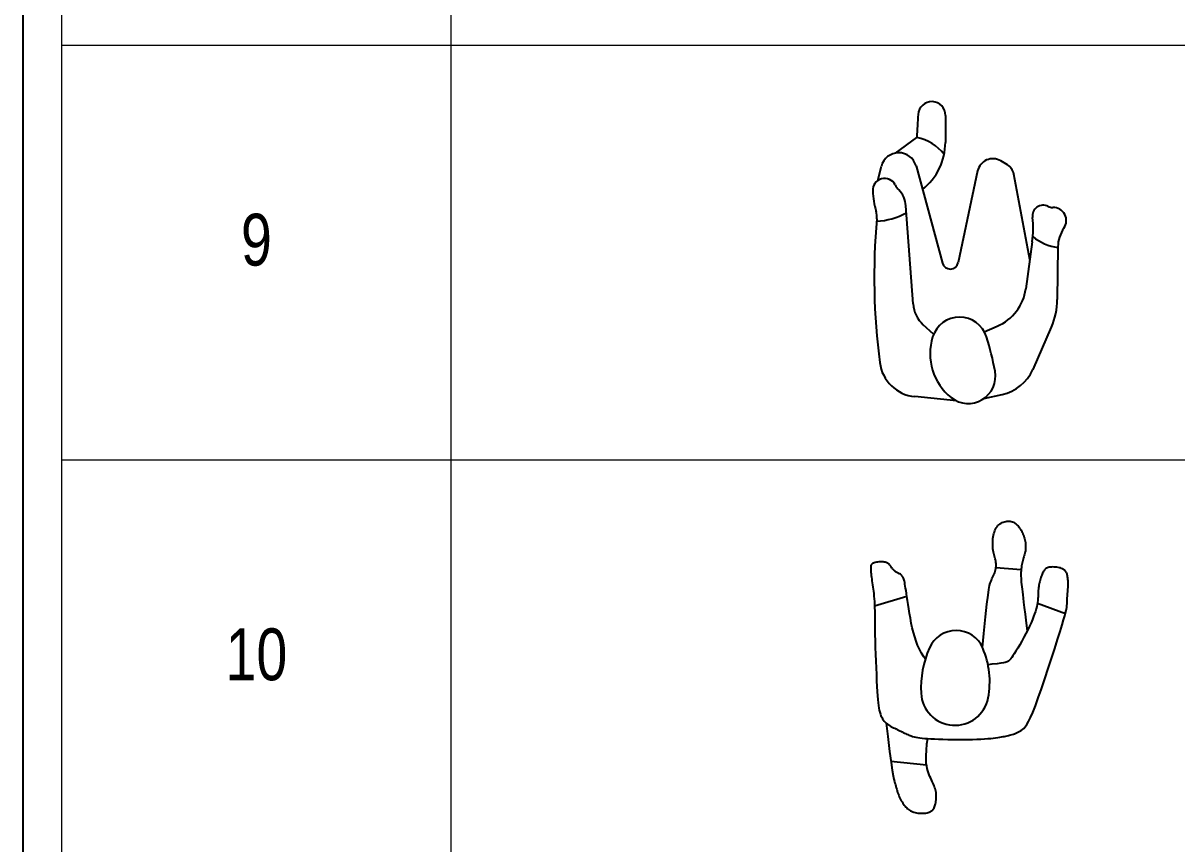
# Model space of a CAD drawing. Header units: millimetres. Extents: x 21129 to 2803301, y -510327 to 166837.
# Drawn here: x 238448 to 242898, y -193073 to -189906 of the extents above; entities that cross this region are included whole.
import ezdxf
from ezdxf.enums import TextEntityAlignment as Align

# ---------------------------------------------------------------- set-up
doc = ezdxf.new("R2010")
doc.units = ezdxf.units.MM
doc.layers.add('....03_TNT_A_THIN', color=251, linetype='Continuous', lineweight=13, transparency=0.5)
doc.layers.add('....10_TNT_A_COTE', color=14, linetype='Continuous')
doc.layers.add('....20_TNT_N_TEXT', color=9, linetype='Continuous')
doc.layers.add('....12_TNT_F_FURNITURE', color=27, linetype='Continuous', transparency=0.5)
doc.styles.add('.TNT_A_TXT_3_NOTE', font='uromans.shx', dxfattribs={"width": 0.8})

# ---------------------------------------------------------------- blocks, each defined once
blk = doc.blocks.new('.TNT_Z_F-FUR-PEO-67')
at = {"color": 27}
for p, q in [((-87.5275, 1111.6676), (-87.9975, 1007.1401)), ((-280.85, 966.2826), (-198.385, 1026.8951)), ((150.865, 921.0376), (125.7525, 936.0776)), ((-348.7, 860.4251), (-335.0125, 915.1626)), ((-201.3275, 916.5401), (-99.4, 541.8951)), ((36.3975, 897.1201), (-38.55, 543.6201)), ((237.7725, 556.0026), (175.75, 885.3376)), ((-212.8125, 384.8451), (-240.39, 762.8401)), ((247.0525, 623.6201), (222.25, 442.8876)), ((345.7875, 604.7576), (343.3975, 400.8776)), ((-133.505, 266.9551), (-173.535, 303.6751)), ((62.01, 276.9226), (111.5175, 297.9776)), ((320.54, 294.9401), (248.7375, 131.2026)), ((-44.585, 9.9126), (-206.195, 26.4176)), ((60.5425, 19.1626), (131.14, 34.7076))]:
    blk.add_line(p, q, dxfattribs=at)
for centre, radius, start, end in [((-140.37, 1111.9051), 52.8443, 359.74235, 175.904), ((3565.2, 846.5501), 3767.9025, 175.904, 177.2566), ((-234.075, 852.1276), 178.3736, 37.6401, 78.4577), ((-320.08, 1008.1851), 232.0873, 308.17874, 359.74235), ((-267.99, 898.4051), 69.0859, 15.2198, 165.9617), ((94.985, 884.6976), 59.8885, 59.0846, 168.0295), ((123.605, 875.5151), 53.0594, 10.6656, 59.0846), ((-322.5875, 822.5651), 45.9915, 27.2159, 183.481), ((0.1475, 842.1951), 369.325, 183.481, 195.8265), ((-210.595, 880.1601), 79.9413, 207.216, 224.0771), ((-339.2025, 755.6301), 99.0773, 4.17282, 44.0771), ((289.5475, 722.8201), 42.081, 63.6513, 186.933), ((325.255, 794.9151), 38.3718, 243.6514, 271.527498), ((327.6325, 705.7901), 50.7861, 324.67965, 91.5275), ((2190.515, 487.2276), 2552.955, 174.9332, 187.4184), ((-431.8525, 719.7376), 79.7001, 354.93316, 15.8265), ((-368.1525, 975.6126), 272.86, 273.121767, 298.39356), ((-116.2725, 673.4751), 366.728, 352.18697, 6.933), ((472.3075, 603.2751), 126.5284, 144.6796, 179.3282), ((375.335, 800.5801), 201.2163, 231.1992, 261.5452), ((-69.185, 550.1151), 31.3141, 195.2198, 348.02954), ((39.2025, 468.0051), 184.7655, 293.04101, 352.18697), ((71.7, 404.0651), 271.717, 336.3214, 359.32817), ((-90.92, 393.7376), 122.2151, 184.1728, 227.4697), ((-33.3125, 224.1801), 108.9405, 17.462, 162.5295), ((68.805, 192.0401), 215.998, 162.5295, 231.6066), ((-983.8325, -74.8224), 1105.3782, 10.3698, 17.462), ((-190.8, 177.1726), 151.5395, 187.4184, 264.1692), ((0, 105.2101), 105.2101, 231.6066, 10.3698), ((95.0475, 198.5976), 167.8169, 282.418, 336.3214)]:
    blk.add_arc(centre, radius, start, end, dxfattribs=at)
blk = doc.blocks.new('*U359')
at = {"color": 27}
for p, q in [((162.7, 1108.9), (166, 1113.1)), ((166, 1113.1), (169.7, 1116.7)), ((169.7, 1116.7), (173.7, 1119.9)), ((173.7, 1119.9), (177.9, 1122.6)), ((177.9, 1122.6), (182.2, 1124.9)), ((182.2, 1124.9), (186.7, 1126.7)), ((186.7, 1126.7), (191.3, 1128.2)), ((191.3, 1128.2), (195.9, 1129.2)), ((195.9, 1129.2), (200.4, 1129.9)), ((200.4, 1129.9), (204.8, 1130.2)), ((204.8, 1130.2), (209.2, 1130.1)), ((209.2, 1130.1), (213.4, 1129.7)), ((213.4, 1129.7), (217.6, 1128.9)), ((217.6, 1128.9), (221.7, 1127.6)), ((221.7, 1127.6), (225.6, 1126)), ((225.6, 1126), (229.4, 1124)), ((229.4, 1124), (233.1, 1121.5)), ((233.1, 1121.5), (236.7, 1118.6)), ((236.7, 1118.6), (240.2, 1115.4)), ((240.2, 1115.4), (243.5, 1111.8)), ((146.9, 1063), (147.9, 1069.7)), ((147.9, 1069.7), (149.1, 1076.1)), ((149.1, 1076.1), (150.6, 1082.4)), ((150.6, 1082.4), (152.4, 1088.3)), ((152.4, 1088.3), (154.5, 1094)), ((154.5, 1094), (156.9, 1099.4)), ((156.9, 1099.4), (159.6, 1104.4)), ((159.6, 1104.4), (162.7, 1108.9)), ((243.5, 1111.8), (246.7, 1107.9)), ((246.7, 1107.9), (249.7, 1103.8)), ((249.7, 1103.8), (252.5, 1099.6)), ((252.5, 1099.6), (255.2, 1095.2)), ((255.2, 1095.2), (257.8, 1090.7)), ((257.8, 1090.7), (260.1, 1086.2)), ((260.1, 1086.2), (262.3, 1081.6)), ((262.3, 1081.6), (264.2, 1077)), ((264.2, 1077), (266, 1072.4)), ((266, 1072.4), (267.5, 1067.6)), ((145.7, 1042.6), (145.8, 1049.4)), ((145.8, 1035.9), (145.7, 1042.6)), ((145.8, 1049.4), (146.2, 1056.3)), ((146.1, 1029.3), (145.8, 1035.9)), ((146.7, 1023), (146.1, 1029.3)), ((146.2, 1056.3), (146.9, 1063)), ((267.5, 1067.6), (268.9, 1062.8)), ((268.9, 1062.8), (270.1, 1057.9)), ((270.1, 1057.9), (271, 1052.8)), ((271, 1052.8), (271.8, 1047.7)), ((271.8, 1047.7), (272.3, 1042.4)), ((272.3, 1042.4), (272.6, 1037.1)), ((272.6, 1026.6), (272.3, 1021.4)), ((272.6, 1037.1), (272.7, 1031.8)), ((272.7, 1031.8), (272.6, 1026.6)), ((147.6, 1016.8), (146.7, 1023)), ((148.6, 1011.1), (147.6, 1016.8)), ((149.9, 1005.5), (148.6, 1011.1)), ((151.3, 1000.3), (149.9, 1005.5)), ((152.7, 995.2), (151.3, 1000.3)), ((154.1, 990.3), (152.7, 995.2)), ((155.4, 985.5), (154.1, 990.3)), ((156.6, 980.8), (155.4, 985.5)), ((157.6, 976), (156.6, 980.8)), ((263.5, 983.5), (262, 978.7)), ((264.9, 988.2), (263.5, 983.5)), ((266.3, 992.8), (264.9, 988.2)), ((267.7, 997.3), (266.3, 992.8)), ((269, 1001.9), (267.7, 997.3)), ((270.1, 1006.6), (269, 1001.9)), ((271, 1011.3), (270.1, 1006.6)), ((271.8, 1016.3), (271, 1011.3)), ((272.3, 1021.4), (271.8, 1016.3)), ((-324.3, 955.9), (-324.5, 952.6)), ((-324.5, 952.6), (-324.5, 948.7)), ((-324.5, 948.7), (-324.4, 944.3)), ((-324.4, 944.3), (-324.1, 939.2)), ((-323.7, 958.8), (-324.3, 955.9)), ((-324.1, 939.2), (-323.6, 933.6)), ((-322.8, 961.3), (-323.7, 958.8)), ((-321.4, 963.4), (-322.8, 961.3)), ((-319.6, 965.3), (-321.4, 963.4)), ((-317.2, 967), (-319.6, 965.3)), ((-314.3, 968.5), (-317.2, 967)), ((-310.8, 969.8), (-314.3, 968.5)), ((-306.9, 971), (-310.8, 969.8)), ((-302.7, 971.9), (-306.9, 971)), ((-298.3, 972.7), (-302.7, 971.9)), ((-293.8, 973.3), (-298.3, 972.7)), ((-289.3, 973.6), (-293.8, 973.3)), ((-284.8, 973.8), (-289.3, 973.6)), ((-280.5, 973.6), (-284.8, 973.8)), ((-276.5, 973.3), (-280.5, 973.6)), ((-272.6, 972.7), (-276.5, 973.3)), ((-268.9, 971.9), (-272.6, 972.7)), ((-265.5, 970.9), (-268.9, 971.9)), ((-262.4, 969.7), (-265.5, 970.9)), ((-259.5, 968.2), (-262.4, 969.7)), ((-256.9, 966.6), (-259.5, 968.2)), ((-254.7, 964.8), (-256.9, 966.6)), ((-252.6, 962.9), (-254.7, 964.8)), ((-250.8, 960.8), (-252.6, 962.9)), ((-249.1, 958.7), (-250.8, 960.8)), ((-247.5, 956.4), (-249.1, 958.7)), ((-245.9, 954.1), (-247.5, 956.4)), ((-244.3, 951.8), (-245.9, 954.1)), ((-242.7, 949.5), (-244.3, 951.8)), ((-240.9, 947.2), (-242.7, 949.5)), ((-239.1, 944.9), (-240.9, 947.2)), ((-237.1, 942.8), (-239.1, 944.9)), ((-235, 940.7), (-237.1, 942.8)), ((-232.9, 938.7), (-235, 940.7)), ((-230.7, 936.8), (-232.9, 938.7)), ((-228.5, 935.1), (-230.7, 936.8)), ((-226.2, 933.6), (-228.5, 935.1)), ((153.7, 932.6), (155.3, 937.5)), ((155.3, 937.5), (156.6, 942.3)), ((156.6, 942.3), (157.6, 947.2)), ((158.3, 971.3), (157.6, 976)), ((157.6, 947.2), (158.4, 952)), ((255.3, 942.3), (158, 949.6)), ((158.8, 966.5), (158.3, 971.3)), ((158.4, 952), (158.8, 956.9)), ((158.9, 961.7), (158.8, 966.5)), ((158.8, 956.9), (158.9, 961.7)), ((255, 938.8), (254.6, 932.1)), ((255.5, 945.2), (255, 938.8)), ((256.3, 951.4), (255.5, 945.2)), ((257.2, 957.4), (256.3, 951.4)), ((258.2, 963.1), (257.2, 957.4)), ((259.4, 968.5), (258.2, 963.1)), ((260.7, 973.8), (259.4, 968.5)), ((262, 978.7), (260.7, 973.8)), ((342, 937.1), (340.1, 933.7)), ((344, 940.2), (342, 937.1)), ((346.1, 942.9), (344, 940.2)), ((348.4, 945.3), (346.1, 942.9)), ((350.9, 947.3), (348.4, 945.3)), ((353.6, 949), (350.9, 947.3)), ((356.7, 950.4), (353.6, 949)), ((360.2, 951.5), (356.7, 950.4)), ((364.1, 952.4), (360.2, 951.5)), ((368.4, 953), (364.1, 952.4)), ((373.2, 953.4), (368.4, 953)), ((378.2, 953.5), (373.2, 953.4)), ((383.3, 953.4), (378.2, 953.5)), ((388.5, 953.1), (383.3, 953.4)), ((393.6, 952.5), (388.5, 953.1)), ((398.6, 951.7), (393.6, 952.5)), ((403.3, 950.8), (398.6, 951.7)), ((407.6, 949.6), (403.3, 950.8)), ((411.5, 948.2), (407.6, 949.6)), ((415, 946.6), (411.5, 948.2)), ((418.2, 944.8), (415, 946.6)), ((421.1, 942.9), (418.2, 944.8)), ((423.6, 940.9), (421.1, 942.9)), ((425.7, 938.8), (423.6, 940.9)), ((427.6, 936.5), (425.7, 938.8)), ((429.1, 934.1), (427.6, 936.5)), ((-323.6, 933.6), (-323.1, 927.5)), ((-323.1, 927.5), (-322.5, 920.9)), ((-322.5, 920.9), (-321.7, 914)), ((-321.7, 914), (-320.9, 906.8)), ((-320.9, 906.8), (-319.9, 899.4)), ((-319.9, 899.4), (-318.9, 891.8)), ((-318.9, 891.8), (-317.7, 884.1)), ((-223.8, 932.2), (-226.2, 933.6)), ((-221.5, 931), (-223.8, 932.2)), ((-219.2, 929.8), (-221.5, 931)), ((-216.9, 928.7), (-219.2, 929.8)), ((-214.6, 927.6), (-216.9, 928.7)), ((-212.4, 926.5), (-214.6, 927.6)), ((-210.3, 925.2), (-212.4, 926.5)), ((-208.3, 923.9), (-210.3, 925.2)), ((-206.4, 922.3), (-208.3, 923.9)), ((-204.7, 920.5), (-206.4, 922.3)), ((-203, 918.5), (-204.7, 920.5)), ((-201.4, 916.1), (-203, 918.5)), ((-200, 913.4), (-201.4, 916.1)), ((-198.6, 910.3), (-200, 913.4)), ((-197.3, 906.8), (-198.6, 910.3)), ((-196, 902.8), (-197.3, 906.8)), ((-194.8, 898.3), (-196, 902.8)), ((-193.7, 893.1), (-194.8, 898.3)), ((-192.5, 887), (-193.7, 893.1)), ((133.7, 881.8), (136.1, 890.7)), ((136.1, 890.7), (138.3, 896.8)), ((138.3, 896.8), (140.6, 902.3)), ((140.6, 902.3), (143, 907.6)), ((143, 907.6), (145.3, 912.7)), ((145.3, 912.7), (147.6, 917.8)), ((147.6, 917.8), (149.8, 922.8)), ((149.8, 922.8), (151.9, 927.7)), ((151.9, 927.7), (153.7, 932.6)), ((254.6, 932.1), (254.5, 925.1)), ((254.5, 925.1), (254.6, 918)), ((254.6, 918), (255, 910.5)), ((255, 910.5), (255.5, 902.7)), ((255.5, 902.7), (256.2, 894.6)), ((256.2, 894.6), (257.1, 886)), ((326.3, 893.3), (325.2, 888.6)), ((327.4, 898.1), (326.3, 893.3)), ((328.7, 902.8), (327.4, 898.1)), ((330.1, 907.5), (328.7, 902.8)), ((331.6, 912.3), (330.1, 907.5)), ((333.1, 916.9), (331.6, 912.3)), ((334.8, 921.4), (333.1, 916.9)), ((336.5, 925.8), (334.8, 921.4)), ((338.3, 929.9), (336.5, 925.8)), ((340.1, 933.7), (338.3, 929.9)), ((430.4, 931.7), (429.1, 934.1)), ((431.5, 929.2), (430.4, 931.7)), ((432.4, 926.5), (431.5, 929.2)), ((433.1, 923.8), (432.4, 926.5)), ((433.7, 921), (433.1, 923.8)), ((434.2, 918.1), (433.7, 921)), ((434.7, 915.1), (434.2, 918.1)), ((435.2, 912), (434.7, 915.1)), ((435.7, 908.8), (435.2, 912)), ((436.1, 905.4), (435.7, 908.8)), ((436.5, 901.9), (436.1, 905.4)), ((436.8, 898.1), (436.5, 901.9)), ((437, 894), (436.8, 898.1)), ((437, 889.7), (437, 894)), ((-317.7, 884.1), (-316.5, 876.2)), ((-316.5, 876.2), (-315.3, 868)), ((-315.3, 868), (-314.2, 859.6)), ((-314.2, 859.6), (-313, 850.6)), ((-313, 850.6), (-312, 841.2)), ((-191.2, 880), (-192.5, 887)), ((-189.9, 871.8), (-191.2, 880)), ((-188.4, 862.3), (-189.9, 871.8)), ((-186.8, 851.3), (-188.4, 862.3)), ((-185, 838.7), (-186.8, 851.3)), ((127.7, 844.1), (131, 867.1)), ((131, 867.1), (133.7, 881.8)), ((257.1, 886), (258.1, 876.9)), ((258.1, 876.9), (259.2, 867.4)), ((259.2, 867.4), (260.3, 857.3)), ((260.3, 857.3), (261.6, 846.4)), ((261.6, 846.4), (263.1, 833.6)), ((321.1, 851.3), (320.9, 845)), ((321.3, 857.2), (321.1, 851.3)), ((321.6, 863), (321.3, 857.2)), ((322, 868.4), (321.6, 863)), ((322.6, 873.7), (322, 868.4)), ((323.3, 878.8), (322.6, 873.7)), ((324.2, 883.7), (323.3, 878.8)), ((325.2, 888.6), (324.2, 883.7)), ((433.7, 840.6), (434.2, 846.2)), ((434.2, 846.2), (434.6, 851.9)), ((434.6, 851.9), (435.1, 857.6)), ((435.1, 857.6), (435.6, 863.4)), ((435.6, 863.4), (436.1, 869.1)), ((436.1, 869.1), (436.5, 874.6)), ((436.5, 874.6), (436.8, 880)), ((436.8, 880), (437, 885)), ((437, 885), (437, 889.7)), ((-312, 841.2), (-311.1, 831.2)), ((-311.1, 831.2), (-310.4, 820.5)), ((-310.4, 820.5), (-309.9, 809)), ((-309.9, 809), (-309.6, 796.6)), ((-185, 839), (-309.7, 802)), ((-182.9, 824.3), (-185, 838.7)), ((-180.6, 808.5), (-182.9, 824.3)), ((-178, 791.6), (-180.6, 808.5)), ((118.5, 761.7), (123.6, 809.9)), ((123.6, 809.9), (127.7, 844.1)), ((263.1, 833.6), (265, 817.6)), ((265, 817.6), (267.6, 797.1)), ((317.4, 808.8), (315.8, 800.5)), ((318.6, 816.8), (317.4, 808.8)), ((426, 772.8), (318, 812.7)), ((319.6, 824.4), (318.6, 816.8)), ((320.2, 831.6), (319.6, 824.4)), ((320.6, 838.5), (320.2, 831.6)), ((320.9, 845), (320.6, 838.5)), ((431.4, 797.6), (431.8, 802)), ((431.8, 802), (432.1, 806.5)), ((432.1, 806.5), (432.4, 810.9)), ((432.4, 810.9), (432.6, 815.5)), ((432.6, 815.5), (432.8, 820.2)), ((432.8, 820.2), (433, 825.1)), ((433, 825.1), (433.2, 830.1)), ((433.2, 830.1), (433.4, 835.2)), ((433.4, 835.2), (433.7, 840.6)), ((-309.6, 796.6), (-309.3, 783.1)), ((-309.3, 783.1), (-309.2, 768.3)), ((-309.2, 768.3), (-309, 752)), ((-175, 773.8), (-178, 791.6)), ((-171.8, 755.6), (-175, 773.8)), ((112, 697), (118.5, 761.7)), ((267.6, 797.1), (270.8, 770.8)), ((270.8, 770.8), (275, 737.3)), ((303.8, 761.8), (299.2, 750.4)), ((307.6, 772.4), (303.8, 761.8)), ((310.9, 782.3), (307.6, 772.4)), ((313.6, 791.7), (310.9, 782.3)), ((315.8, 800.5), (313.6, 791.7)), ((419.5, 749.8), (423.9, 765.3)), ((423.9, 765.3), (427.1, 777)), ((427.1, 777), (429.2, 785.8)), ((429.2, 785.8), (430.6, 792.4)), ((430.6, 792.4), (431.4, 797.6)), ((-309, 752), (-308.8, 734.1)), ((-308.8, 734.1), (-308.6, 714.3)), ((-308.6, 714.3), (-308.2, 692.5)), ((-168.2, 737.2), (-171.8, 755.6)), ((-164.2, 718.9), (-168.2, 737.2)), ((-159.9, 701.1), (-164.2, 718.9)), ((275, 737.3), (278.9, 707)), ((287.9, 725.3), (281.1, 711.4)), ((293.9, 738.3), (287.9, 725.3)), ((299.2, 750.4), (293.9, 738.3)), ((405.9, 704.9), (413.6, 729.9)), ((413.6, 729.9), (419.5, 749.8)), ((-308.2, 692.5), (-307.6, 668.7)), ((-307.6, 668.7), (-306.9, 643.3)), ((-155.1, 684.1), (-159.9, 701.1)), ((-149.7, 667.7), (-155.1, 684.1)), ((-143.6, 651.8), (-149.7, 667.7)), ((106.9, 642.2), (112, 697)), ((258, 667.7), (250.1, 653.7)), ((265.9, 682.2), (258, 667.7)), ((273.7, 696.9), (265.9, 682.2)), ((281.1, 711.4), (273.7, 696.9)), ((385.2, 639), (396.3, 674.2)), ((396.3, 674.2), (405.9, 704.9)), ((-306.9, 643.3), (-306, 617)), ((-136.6, 636.4), (-143.6, 651.8)), ((-128.5, 621.2), (-136.6, 636.4)), ((235.5, 628.8), (229.2, 618.7)), ((242.5, 640.7), (235.5, 628.8)), ((250.1, 653.7), (242.5, 640.7)), ((373, 600.9), (385.2, 639)), ((-306, 617), (-305, 590.3)), ((-305, 590.3), (-304, 563.9)), ((-119.2, 606.2), (-128.5, 621.2)), ((-114.1, 599), (-119.2, 606.2)), ((162.6, 580.4), (142.8, 578.1)), ((177, 582.4), (162.6, 580.4)), ((187, 584), (177, 582.4)), ((193.6, 585.3), (187, 584)), ((198, 586.6), (193.6, 585.3)), ((201, 587.7), (198, 586.6)), ((203.7, 588.9), (201, 587.7)), ((206.4, 590.4), (203.7, 588.9)), ((209.1, 592.4), (206.4, 590.4)), ((212.1, 595.1), (209.1, 592.4)), ((215.4, 598.9), (212.1, 595.1)), ((219.3, 603.9), (215.4, 598.9)), ((223.9, 610.4), (219.3, 603.9)), ((229.2, 618.7), (223.9, 610.4)), ((360.1, 561.3), (373, 600.9)), ((-304, 563.9), (-302.9, 538.4)), ((-302.9, 538.4), (-301.8, 514.5)), ((142.8, 578.1), (127.7, 576.5)), ((347, 521.6), (360.1, 561.3)), ((-301.8, 514.5), (-300.7, 492.6)), ((-300.7, 492.6), (-299.6, 473.4)), ((334, 483.5), (347, 521.6)), ((-299.6, 473.4), (-298.5, 456.7)), ((-298.5, 456.7), (-297.4, 442.2)), ((310.3, 417.5), (321.6, 448.3)), ((321.6, 448.3), (334, 483.5)), ((-297.4, 442.2), (-296.2, 429.7)), ((-296.2, 429.7), (-294.8, 418.8)), ((-294.8, 418.8), (-293.3, 409.2)), ((-293.3, 409.2), (-291.6, 400.8)), ((-291.6, 400.8), (-289.7, 393.2)), ((300.3, 392.3), (310.3, 417.5)), ((-289.7, 393.2), (-287.5, 386.2)), ((-287.5, 386.2), (-285, 379.7)), ((-285, 379.7), (-282.3, 373.7)), ((-282.3, 373.7), (-279.3, 368.2)), ((-279.3, 368.2), (-276, 363.1)), ((-276, 363.1), (-272.5, 358.5)), ((-272.5, 358.5), (-268.7, 354.2)), ((277.2, 345.1), (283.9, 356.8)), ((283.9, 356.8), (291.5, 372.3)), ((291.5, 372.3), (300.3, 392.3)), ((-268.7, 354.2), (-264.7, 350.4)), ((-264.7, 350.4), (-260.5, 346.9)), ((-264.6, 350.3), (-258.7, 299.3)), ((-260.5, 346.9), (-256, 343.8)), ((-256, 343.8), (-251.4, 340.9)), ((-251.4, 340.9), (-246.7, 338.2)), ((-246.7, 338.2), (-241.8, 335.7)), ((-241.8, 335.7), (-236.9, 333.3)), ((-236.9, 333.3), (-232, 331)), ((-232, 331), (-227.1, 328.7)), ((-227.1, 328.7), (-222.3, 326.4)), ((-222.3, 326.4), (-217.5, 324)), ((-217.5, 324), (-212.8, 321.7)), ((-212.8, 321.7), (-208.2, 319.4)), ((-208.2, 319.4), (-203.7, 317.1)), ((-203.7, 317.1), (-199.2, 314.9)), ((-199.2, 314.9), (-194.8, 312.7)), ((-194.8, 312.7), (-190.5, 310.6)), ((230.5, 310.2), (235.5, 312.1)), ((235.5, 312.1), (240.5, 314.4)), ((240.5, 314.4), (245.5, 316.8)), ((245.5, 316.8), (250.5, 319.5)), ((250.5, 319.5), (255.5, 322.5)), ((255.5, 322.5), (260.5, 326)), ((260.5, 326), (265.6, 330.4)), ((265.6, 330.4), (271.1, 336.6)), ((271.1, 336.6), (277.2, 345.1)), ((-258.7, 299.3), (-251.7, 242)), ((-190.5, 310.6), (-186.3, 308.5)), ((-186.3, 308.5), (-182, 306.6)), ((-182, 306.6), (-177.7, 304.8)), ((-177.7, 304.8), (-173.1, 303)), ((-173.1, 303), (-168.2, 301.4)), ((-168.2, 301.4), (-162.9, 299.8)), ((-162.9, 299.8), (-157.1, 298.3)), ((-157.1, 298.3), (-150.6, 297)), ((-150.6, 297), (-143.4, 295.7)), ((-143.4, 295.7), (-135.4, 294.5)), ((-135.4, 294.5), (-126.4, 293.4)), ((-126.4, 293.4), (-116.4, 292.3)), ((-116.4, 292.3), (-105.1, 291.4)), ((-110.1, 246), (-107.7, 270.7)), ((-107.7, 270.7), (-105, 291.4)), ((-105.1, 291.4), (-92.6, 290.6)), ((-92.6, 290.6), (-78.6, 289.8)), ((-78.6, 289.8), (-63.1, 289.2)), ((-63.1, 289.2), (-46.1, 288.6)), ((-46.1, 288.6), (-27.8, 288.2)), ((-27.8, 288.2), (-8.7, 287.8)), ((-8.7, 287.8), (10.8, 287.6)), ((10.8, 287.6), (30.3, 287.6)), ((30.3, 287.6), (49.4, 287.7)), ((49.4, 287.7), (67.6, 288)), ((67.6, 288), (84.7, 288.5)), ((84.7, 288.5), (100.2, 289.2)), ((100.2, 289.2), (114.1, 290.1)), ((114.1, 290.1), (126.7, 291.1)), ((126.7, 291.1), (138, 292.3)), ((138, 292.3), (148.1, 293.4)), ((148.1, 293.4), (157.2, 294.6)), ((157.2, 294.6), (165.4, 295.8)), ((165.4, 295.8), (172.8, 297)), ((172.8, 297), (179.6, 298)), ((179.6, 298), (185.7, 299)), ((185.7, 299), (191.4, 300)), ((191.4, 300), (196.7, 300.9)), ((196.7, 300.9), (201.7, 301.9)), ((201.7, 301.9), (206.5, 303)), ((206.5, 303), (211.2, 304.1)), ((211.2, 304.1), (215.9, 305.4)), ((215.9, 305.4), (220.7, 306.8)), ((220.7, 306.8), (225.6, 308.4)), ((225.6, 308.4), (230.5, 310.2)), ((-251.7, 242), (-246.1, 199.3)), ((-111.3, 209.6), (-111.2, 225.9)), ((-111.2, 225.9), (-110.1, 246)), ((-109.3, 188.7), (-246.6, 203.2)), ((-246.1, 199.3), (-241.7, 168.9)), ((-110.4, 196.2), (-111.3, 209.6)), ((-108.8, 185.2), (-110.4, 196.2)), ((-106.7, 175.6), (-108.8, 185.2)), ((-241.7, 168.9), (-238.2, 148.2)), ((-238.2, 148.2), (-235.5, 134.8)), ((-235.5, 134.8), (-233.2, 126.1)), ((-104.3, 166.9), (-106.7, 175.6)), ((-101.7, 158.9), (-104.3, 166.9)), ((-99, 151.5), (-101.7, 158.9)), ((-96.1, 144.5), (-99, 151.5)), ((-93.2, 138), (-96.1, 144.5)), ((-90.3, 131.9), (-93.2, 138)), ((-233.2, 126.1), (-231.3, 119.9)), ((-231.3, 119.9), (-229.6, 114)), ((-229.6, 114), (-227.8, 107.9)), ((-227.8, 107.9), (-226.1, 101.9)), ((-226.1, 101.9), (-224.4, 95.9)), ((-224.4, 95.9), (-222.7, 89.9)), ((-222.7, 89.9), (-220.8, 83.9)), ((-87.5, 126), (-90.3, 131.9)), ((-84.8, 120.4), (-87.5, 126)), ((-82.4, 114.9), (-84.8, 120.4)), ((-80.2, 109.4), (-82.4, 114.9)), ((-78.2, 104), (-80.2, 109.4)), ((-76.5, 98.7), (-78.2, 104)), ((-75, 93.4), (-76.5, 98.7)), ((-73.8, 88.1), (-75, 93.4)), ((-220.8, 83.9), (-218.9, 78.1)), ((-218.9, 78.1), (-216.8, 72.4)), ((-216.8, 72.4), (-214.5, 66.9)), ((-214.5, 66.9), (-212, 61.6)), ((-212, 61.6), (-209.5, 56.5)), ((-209.5, 56.5), (-206.8, 51.6)), ((-206.8, 51.6), (-203.9, 46.9)), ((-203.9, 46.9), (-201, 42.5)), ((-74.7, 40), (-73.8, 44.9)), ((-72.8, 82.7), (-73.8, 88.1)), ((-73.8, 44.9), (-73, 50)), ((-73, 50), (-72.4, 55.3)), ((-72.2, 77.3), (-72.8, 82.7)), ((-72.4, 55.3), (-72, 60.7)), ((-71.9, 71.8), (-72.2, 77.3)), ((-72, 60.7), (-71.8, 66.3)), ((-71.8, 66.3), (-71.9, 71.8)), ((-201, 42.5), (-198.1, 38.2)), ((-198.1, 38.2), (-195, 34.2)), ((-195, 34.2), (-192, 30.4)), ((-192, 30.4), (-188.9, 26.9)), ((-188.9, 26.9), (-185.6, 23.6)), ((-185.6, 23.6), (-182.3, 20.6)), ((-182.3, 20.6), (-178.8, 17.8)), ((-178.8, 17.8), (-175.2, 15.3)), ((-175.2, 15.3), (-171.3, 12.9)), ((-171.3, 12.9), (-167.2, 10.9)), ((-167.2, 10.9), (-162.8, 9.1)), ((-162.8, 9.1), (-158.2, 7.5)), ((-158.2, 7.5), (-153.3, 6.1)), ((-153.3, 6.1), (-148.4, 5)), ((-148.4, 5), (-143.3, 4.2)), ((-143.3, 4.2), (-138.1, 3.6)), ((-138.1, 3.6), (-132.9, 3.2)), ((-132.9, 3.2), (-127.6, 3.1)), ((-127.6, 3.1), (-122.4, 3.2)), ((-122.4, 3.2), (-117.3, 3.6)), ((-117.3, 3.6), (-112.3, 4.2)), ((-112.3, 4.2), (-107.5, 5)), ((-107.5, 5), (-103, 6.1)), ((-103, 6.1), (-98.7, 7.5)), ((-98.7, 7.5), (-94.8, 9.1)), ((-94.8, 9.1), (-91.3, 10.9)), ((-91.3, 10.9), (-88.3, 12.9)), ((-88.3, 12.9), (-85.6, 15.3)), ((-85.6, 15.3), (-83.3, 17.9)), ((-83.3, 17.9), (-81.4, 20.8)), ((-81.4, 20.8), (-79.7, 24)), ((-79.7, 24), (-78.2, 27.5)), ((-78.2, 27.5), (-76.9, 31.3)), ((-76.9, 31.3), (-75.8, 35.5)), ((-75.8, 35.5), (-74.7, 40))]:
    blk.add_line(p, q, dxfattribs=at)
for centre, radius, start, end in [((4.5, 596.1), 112.3, 23.3094, 156.2006), ((253.6, 486.2), 384.6, 156.2006, 182.9295), ((-193.2, 510.9), 327.5, 348.9524, 23.3094), ((0, 473.2), 130.7, 182.9295, 348.9524)]:
    blk.add_arc(centre, radius, start, end, dxfattribs=at)

msp = doc.modelspace()

# ---------------------------------------------------------------- linework, layer by layer
at = {"layer": '....03_TNT_A_THIN'}
for p, q in [((240097.6, -177191.4), (240097.6, -210791.4)), ((238597.6, -189991.4), (256097.6, -189991.4)), ((238597.6, -191591.4), (256097.6, -191591.4))]:
    msp.add_line(p, q, dxfattribs=at)
msp.add_lwpolyline([(238597.6, -174591.4), (256097.6, -174591.4), (256097.6, -210791.4), (238597.6, -210791.4)], close=True, dxfattribs=at)
at = {"layer": '....10_TNT_A_COTE'}
msp.add_lwpolyline([(238447.6, -174441.4), (256247.6, -174441.4), (256247.6, -210941.4), (238447.6, -210941.4)], close=True, dxfattribs=at)

# ---------------------------------------------------------------- block references
at = {"layer": '....12_TNT_F_FURNITURE'}
for name, p in [('.TNT_Z_F-FUR-PEO-67', (242092.7, -191373.7)), ('*U359', (242041.3, -192958))]:
    msp.add_blockref(name, p, dxfattribs=at)

# ---------------------------------------------------------------- texts
at = {"layer": '....20_TNT_N_TEXT', "style": '.TNT_A_TXT_3_NOTE', "width": 0.8}
for s, p in [('9', (239347.6, -190741.4)), ('10', (239347.6, -192341.4))]:
    msp.add_text(s, height=200, dxfattribs=at).set_placement(p, align=Align.MIDDLE)

doc.saveas('drawing.dxf')
